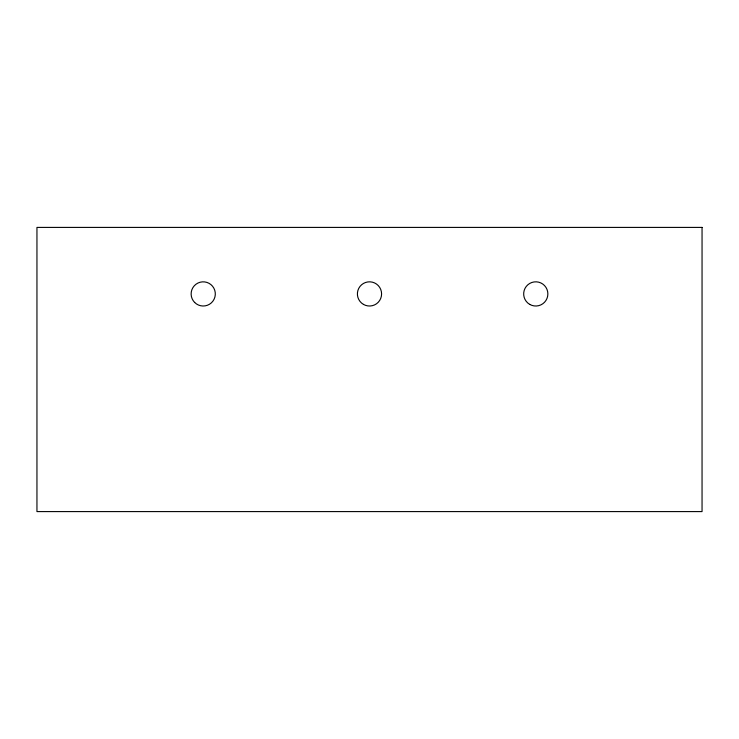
<?xml version="1.0" encoding="UTF-8"?>
<svg xmlns="http://www.w3.org/2000/svg" width="739" height="739" viewBox="0 0 739 739"><rect width="100%" height="100%" fill="white"/><g stroke="black" fill="none" stroke-linecap="round" stroke-linejoin="round"><path stroke-width="1.11" d="M702.05 227.409L36.95 227.409L36.95 511.591L702.05 511.591L702.05 227.409M529.724 304.394A12.092 12.092 0 0 0 547.867 293.919A12.092 12.092 0 0 0 529.724 283.443A12.092 12.092 0 0 0 529.724 304.394M363.449 304.394A12.092 12.092 0 0 0 381.592 293.919A12.092 12.092 0 0 0 363.449 283.443A12.092 12.092 0 0 0 363.449 304.394M194.671 302.473A12.092 12.092 0 0 0 214.901 297.05A12.092 12.092 0 0 0 200.093 282.243A12.092 12.092 0 0 0 194.671 302.473"/></g></svg>
